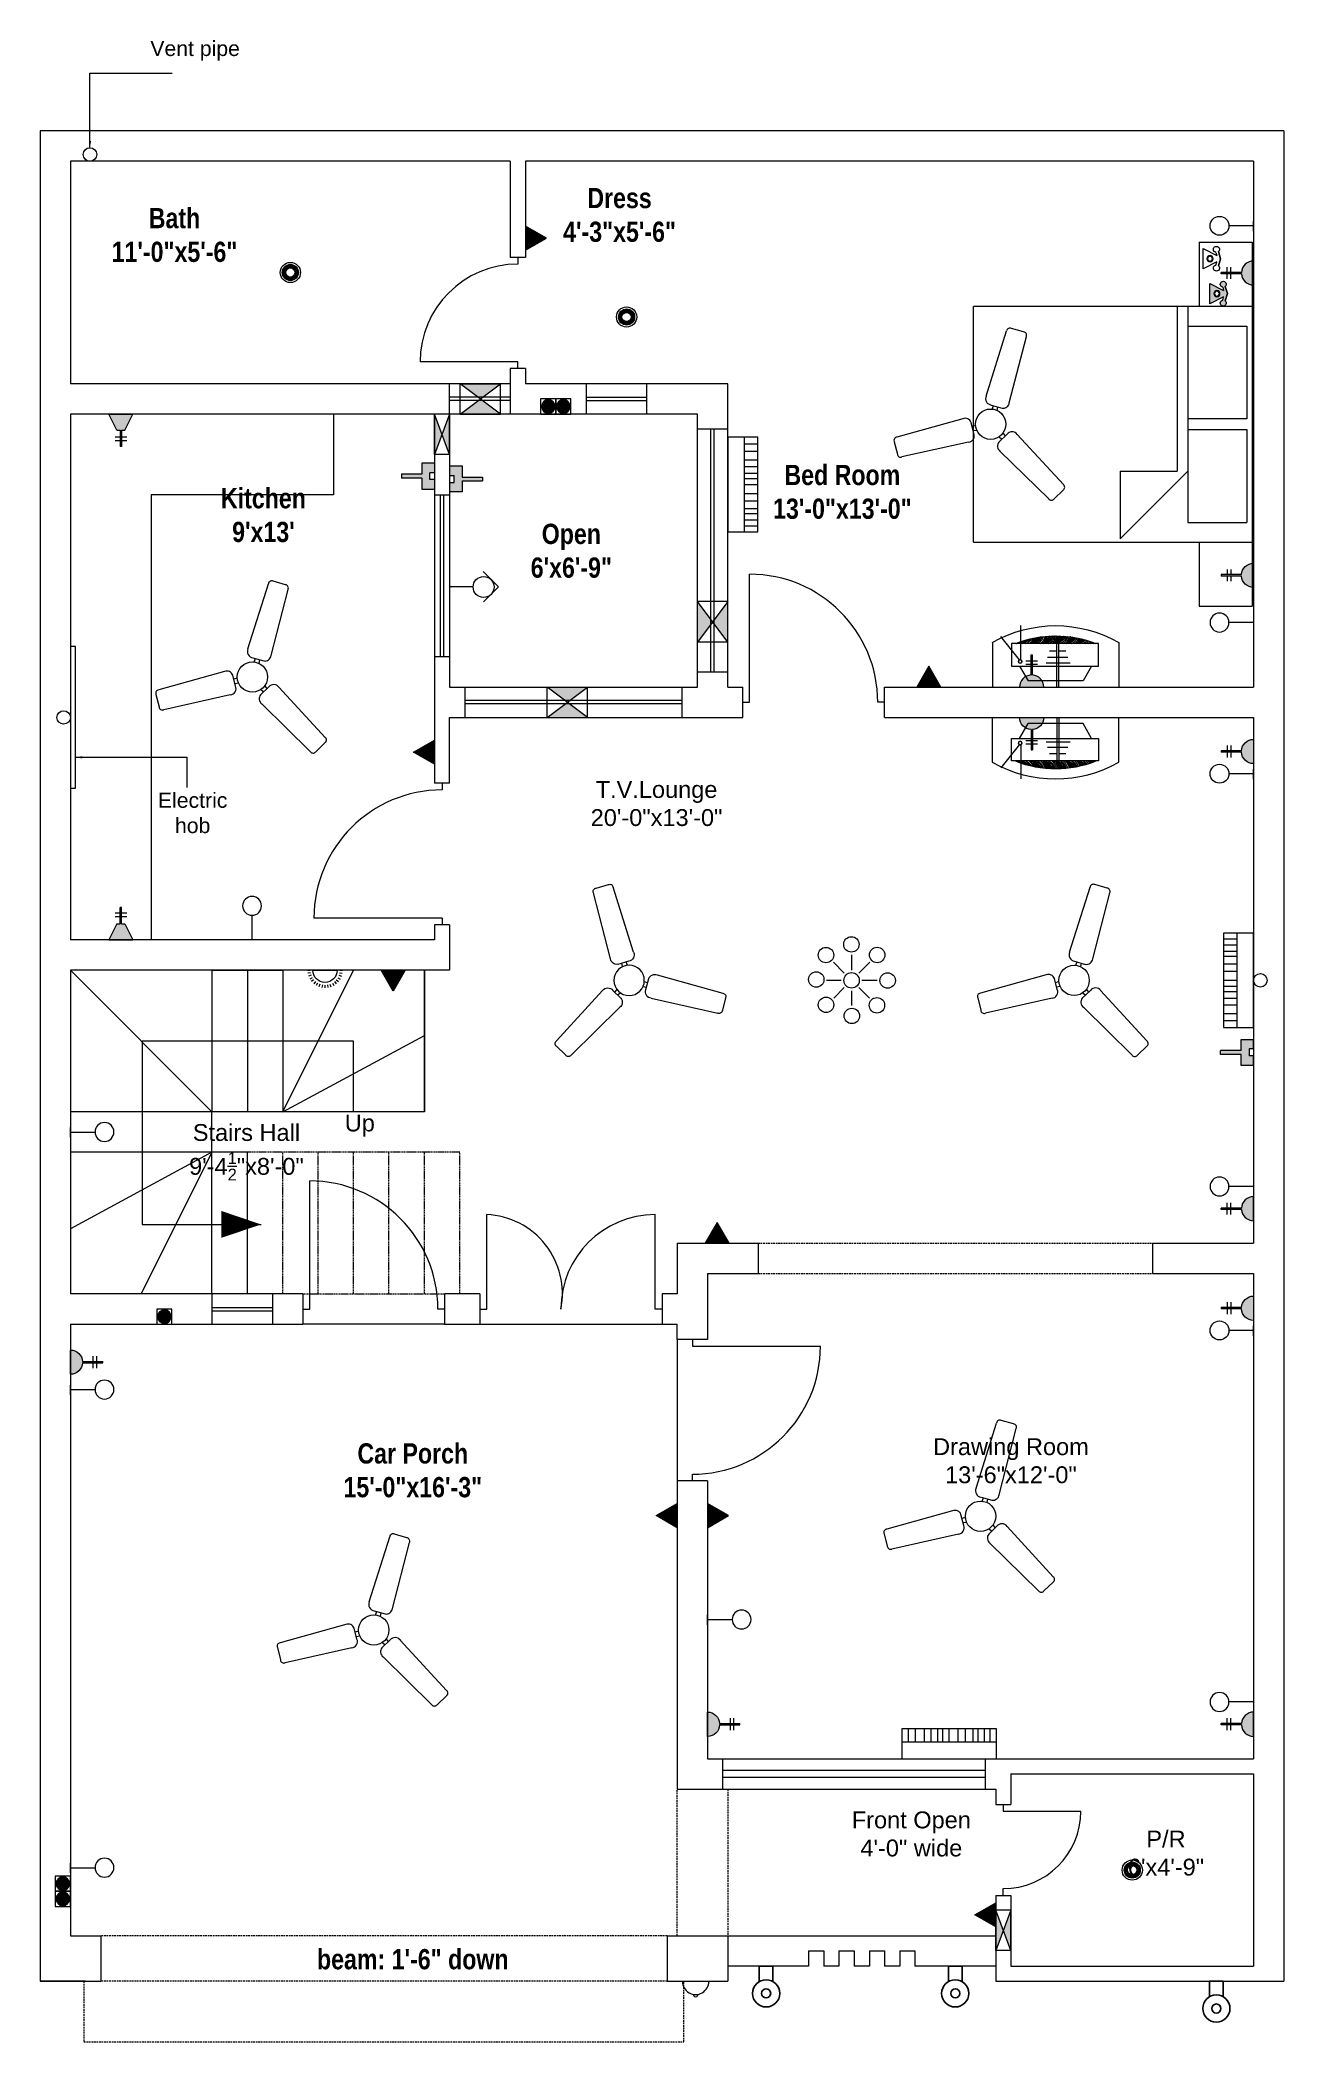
# Model space of a CAD drawing. Header units: inches. Extents: x 31 to 400, y 98 to 692.
import ezdxf

# ---------------------------------------------------------------- set-up
doc = ezdxf.new("R2010")
doc.units = ezdxf.units.IN
doc.header["$MEASUREMENT"] = 0
doc.linetypes.add('DASHED', pattern=[0.75, 0.5, -0.25])
doc.linetypes.add('HIDDEN', pattern=[0.25, 0.125, -0.125])
doc.layers.add('dim', color=5, linetype='Continuous')
for name, color, linetype, lineweight in [('Dime', 5, 'Continuous', 15), ('ELEC', 12, 'Continuous', 15), ('FURN', 144, 'Continuous', 18), ('line', 7, 'Continuous', 13), ('LINE WORK', 7, 'Continuous', 5)]:
    doc.layers.add(name, color=color, linetype=linetype, lineweight=lineweight)
doc.styles.add('DETAIL', font='arial.ttf', dxfattribs={"height": 4.5})
doc.styles.get("Standard").update_dxf_attribs({"font": 'arial.ttf'})
doc.styles.add('TECH', font='techb___.ttf', dxfattribs={"height": 2.5})
doc.dimstyles.new('DETAIL', dxfattribs={"dimtxt": 4, "dimasz": 2, "dimexe": 1, "dimexo": 5, "dimgap": 0.5, "dimtad": 0, "dimzin": 3, "dimlunit": 4, "dimtxsty": 'DETAIL', "dimblk": 'ARCHTICK', "dimcen": 0.25, "dimdle": 1, "dimclrd": 256, "dimclre": 256, "dimclrt": 256, "dimadec": 1, "dimazin": 0, "dimtfac": 0.66, "dimtmove": 1, "dimatfit": 3, "dimfxl": 1, "dimtolj": 1, "dimlwd": -1, "dimlwe": -1, "dimarcsym": 0})

# ---------------------------------------------------------------- blocks, each defined once
blk = doc.blocks.new('A$C02E93A12')
at = {"layer": 'dim'}
h = blk.add_hatch(color=256, dxfattribs=at)
h.set_gradient(color1=(0, 0, 255), one_color=1, tint=1, name='SPHERICAL')
h.paths.add_polyline_path([(12, 9), (0, 9), (5.33, 5), (6.67, 5)])
h.paths.add_polyline_path([(6.67, 4), (5.33, 4), (0, 0), (12, 0)])
at = {"layer": 'line'}
for p, q in [((0, 9), (0, 0)), ((0, 9), (12, 0)), ((12, 9), (0, 0)), ((12, 9), (0, 9)), ((12, 9), (12, 0)), ((12, 0), (0, 0)), ((12, 0), (0, 0))]:
    blk.add_line(p, q, dxfattribs=at)
blk = doc.blocks.new('A$C30E77919')
at = {"layer": 'dim'}
h = blk.add_hatch(color=256, dxfattribs=at)
h.set_gradient(color1=(0, 0, 255), one_color=1, tint=1, name='SPHERICAL')
h.paths.add_polyline_path([(0, 4.5), (6, 2.25), (12, 4.5)])
h.paths.add_polyline_path([(12, 0), (6, 2.25), (0, 0)])
at = {"layer": 'line'}
for p, q in [((0, 4.5), (12, 4.5)), ((0, 0), (0, 4.5)), ((12, 0), (0, 4.5)), ((0, 0), (12, 4.5)), ((0, 4.5), (12, 4.5)), ((12, 0), (12, 4.5)), ((0, 0), (12, 0))]:
    blk.add_line(p, q, dxfattribs=at)
blk = doc.blocks.new('A$C44504939')
at = {"layer": 'line'}
h = blk.add_hatch(color=256, dxfattribs=at)
h.set_gradient(color1=(0, 0, 255), one_color=1, tint=1, name='SPHERICAL')
h.paths.add_polyline_path([(4.25, 2.25, 1), (0.25, 2.25, 1)])
for p, q in [((0, 4.5), (4.5, 4.5)), ((0, 0), (0, 4.5)), ((4.5, 4.5), (4.5, 0)), ((4.5, 0), (0, 0))]:
    blk.add_line(p, q, dxfattribs=at)
blk.add_circle((2.25, 2.25), 2, dxfattribs=at)
blk = doc.blocks.new('A$C0AE73BA4')
at = {"layer": 'FURN', "linetype": 'Continuous'}
for p, q in [((0, 84.24), (110.05, 84.24)), ((0, 68.16), (0, 84.24)), ((19.41, 84.24), (19.41, 0)), ((25.35, 82.62), (53.43, 82.62)), ((25.35, 64.8), (25.35, 82.62)), ((53.43, 82.62), (53.43, 64.8)), ((56.67, 82.62), (84.75, 82.62)), ((56.67, 64.8), (56.67, 82.62)), ((84.75, 64.8), (84.75, 82.62)), ((90.69, 0), (90.69, 84.24)), ((110.05, 68.16), (110.05, 84.24)), ((0, 68.16), (19.41, 68.16)), ((90.69, 68.16), (110.05, 68.16)), ((19.41, 64.8), (84.75, 64.8)), ((19.41, 61.56), (69.19, 61.56)), ((89.71, 44.28), (69.19, 64.8)), ((69.19, 44.28), (69.19, 61.56)), ((69.19, 44.28), (89.71, 44.28)), ((90.69, 0), (19.41, 0))]:
    blk.add_line(p, q, dxfattribs=at)
blk = doc.blocks.new('A$C08802F8F')
at = {"layer": 'ELEC'}
blk.add_hatch(color=256, dxfattribs=at).paths.add_polyline_path([(7.2, 0, 0.398025), (3.8, 3.59), (3.8, 9.6), (3.4, 9.6), (3.4, 3.59, 0.398025), (0, 0)])
for p, q in [((1.85, 7.84), (3.4, 7.84)), ((1.85, 6.79), (3.4, 6.79)), ((3.4, 3.59), (3.4, 9.6)), ((3.4, 9.6), (3.8, 9.6)), ((3.8, 3.59), (3.8, 9.6)), ((3.8, 7.84), (5.36, 7.84)), ((3.8, 6.79), (5.36, 6.79)), ((0, 0), (7.2, 0)), ((5.4, 0), (7.2, 0))]:
    blk.add_line(p, q, dxfattribs=at)
for start, end in [(93.18474, 180), (0, 86.81526)]:
    blk.add_arc((3.6, 0), 3.6, start, end, dxfattribs=at)
blk = doc.blocks.new('A$C35370134')
at = {"layer": 'ELEC'}
h = blk.add_hatch(color=256, dxfattribs=at)
h.paths.add_polyline_path([(4.63, 4.07), (5.56, 3.81, 4.244576), (5.78, 4.58), (3.87, 5.13), (3.87, 2.98, -0.351741), (4.58, 2.09, -0.351741), (3.87, 1.2), (3.87, 0), (6.67, 0)])
h.paths.add_polyline_path([(3.87, 1.2, -0.479573), (2.76, 2.09, -0.479573), (3.87, 2.98), (3.87, 5.13), (3.67, 5.18), (1.56, 4.58, 4.244576), (1.78, 3.81), (2.71, 4.07), (0.67, 0), (3.87, 0)])
for p, q in [((2.71, 4.07), (0.67, 0)), ((0.67, 0), (6.67, 0)), ((1.56, 4.58), (3.67, 5.18)), ((3.67, 5.18), (1.56, 4.58)), ((1.78, 3.81), (2.71, 4.07)), ((5.78, 4.58), (3.67, 5.18)), ((3.67, 5.18), (5.78, 4.58)), ((6.67, 0), (4.63, 4.07)), ((5.56, 3.81), (4.63, 4.07))]:
    blk.add_line(p, q, dxfattribs=at)
for radius in [0.909, 0.719]:
    blk.add_circle((3.67, 2.09), radius, dxfattribs=at)
for centre, start, end in [((0.89, 3.97), 42.46178, 349.43441), ((6.44, 3.97), 190.56559, 137.53822)]:
    blk.add_arc(centre, 0.896, start, end, dxfattribs=at)
blk.add_point((3.67, 5.18), dxfattribs=at)
blk.add_point((3.67, 5.18), dxfattribs=at)
blk.add_point((3.67, 5.18), dxfattribs=at)
blk.add_point((3.67, 5.18), dxfattribs=at)
blk.add_point((3.67, 5.18), dxfattribs=at)
blk.add_point((3.67, 5.18), dxfattribs=at)
blk = doc.blocks.new('A$C3AA82205')
at = {"layer": 'ELEC'}
for p, q in [((2.71, 4.07), (0.67, 0)), ((0.67, 0), (6.67, 0)), ((1.56, 4.58), (3.67, 5.18)), ((3.67, 5.18), (1.56, 4.58)), ((1.78, 3.81), (2.71, 4.07)), ((5.78, 4.58), (3.67, 5.18)), ((3.67, 5.18), (5.78, 4.58)), ((5.56, 3.81), (4.63, 4.07)), ((6.67, 0), (4.63, 4.07))]:
    blk.add_line(p, q, dxfattribs=at)
for radius in [0.909, 0.719]:
    blk.add_circle((3.67, 2.09), radius, dxfattribs=at)
for centre, start, end in [((0.89, 3.97), 42.46178, 349.43441), ((6.44, 3.97), 190.56559, 137.53822)]:
    blk.add_arc(centre, 0.896, start, end, dxfattribs=at)
blk.add_point((3.67, 5.18), dxfattribs=at)
blk.add_point((3.67, 5.18), dxfattribs=at)
blk.add_point((3.67, 5.18), dxfattribs=at)
blk.add_point((3.67, 5.18), dxfattribs=at)
blk.add_point((3.67, 5.18), dxfattribs=at)
blk.add_point((3.67, 5.18), dxfattribs=at)
blk = doc.blocks.new('A$C037E4567')
at = {"layer": 'ELEC'}
for p, q in [((0, 4.38), (0, 1.44)), ((0, 2.82), (7.35, 2.82))]:
    blk.add_line(p, q, dxfattribs=at)
blk.add_circle((10.11, 2.8), 2.8, dxfattribs=at)
blk = doc.blocks.new('FURNITUR-G129')
at = {"layer": 'FURN', "color": 123, "linetype": 'Continuous'}
for p, q in [((482.55, 4390.51), (481.8, 4389.01)), ((482.55, 4391.01), (482.04, 4390.75)), ((482.3, 4390.51), (482.05, 4390.26)), ((483.05, 4390.51), (482.05, 4388.51)), ((482.55, 4391.51), (482.23, 4391.35)), ((482.87, 4391.83), (482.55, 4391.51)), ((483.21, 4391.67), (482.55, 4391.01)), ((483.21, 4391.17), (482.55, 4390.51)), ((483.21, 4390.67), (483.05, 4390.51)), ((480.05, 4380.88), (482.3, 4382.01)), ((480.13, 4381.67), (481.8, 4382.51)), ((480.19, 4382.2), (481.3, 4382.76)), ((480.26, 4382.74), (480.8, 4383.01)), ((480.32, 4383.14), (480.55, 4383.26)), ((480.8, 4383.76), (480.38, 4383.54)), ((480.55, 4384.01), (480.4, 4383.71)), ((480.55, 4384.51), (480.52, 4384.45)), ((480.55, 4384.51), (480.8, 4384.76)), ((480.55, 4384.01), (481.05, 4384.51)), ((480.55, 4383.26), (481.55, 4384.26)), ((482.55, 4386.01), (480.63, 4385.05)), ((482.55, 4386.51), (480.73, 4385.6)), ((481.8, 4385.26), (480.8, 4384.76)), ((480.8, 4383.76), (481.05, 4384.01)), ((480.8, 4383.01), (481.8, 4384.01)), ((480.87, 4386.29), (482.3, 4387.01)), ((481.55, 4384.76), (481.05, 4384.51)), ((481.05, 4384.01), (481.3, 4384.51)), ((481.06, 4387.14), (481.8, 4387.51)), ((481.19, 4387.7), (481.3, 4387.76)), ((482.05, 4388.51), (481.3, 4387.76)), ((481.3, 4384.51), (481.55, 4384.76)), ((481.3, 4382.76), (482.05, 4383.51)), ((481.8, 4389.01), (481.43, 4388.64)), ((481.55, 4384.26), (482.05, 4385.26)), ((482.05, 4390.26), (481.66, 4389.48)), ((482.55, 4388.26), (481.8, 4387.51)), ((481.8, 4384.01), (482.55, 4385.51)), ((481.8, 4385.26), (482.05, 4385.26)), ((481.8, 4382.51), (482.55, 4383.26)), ((482.05, 4390.26), (481.89, 4390.26)), ((482.05, 4385.26), (482.3, 4385.51)), ((482.05, 4383.51), (483.05, 4385.51)), ((483.05, 4387.76), (482.3, 4387.01)), ((482.3, 4382.01), (483.05, 4382.76)), ((483.21, 4389.58), (482.55, 4388.26)), ((482.55, 4386.51), (483.21, 4387.17)), ((482.55, 4386.01), (483.21, 4386.67)), ((482.55, 4385.51), (483.21, 4386.17)), ((482.55, 4383.26), (483.21, 4384.58)), ((483.21, 4382.17), (482.55, 4381.51)), ((483.21, 4381.67), (482.55, 4381.01)), ((483.05, 4387.76), (483.21, 4388.08)), ((483.05, 4385.51), (483.21, 4385.67)), ((483.21, 4383.08), (483.05, 4382.76)), ((479.84, 4377.03), (481.3, 4377.76)), ((479.84, 4376.52), (481.8, 4377.51)), ((479.84, 4375.78), (482.3, 4377.01)), ((479.85, 4377.53), (480.8, 4378.01)), ((480.05, 4378.01), (479.86, 4377.82)), ((480.05, 4375.26), (479.86, 4375.06)), ((480.3, 4374.76), (479.9, 4373.95)), ((479.91, 4378.97), (480.3, 4379.76)), ((479.96, 4372.92), (480.05, 4373.01)), ((479.99, 4380.2), (480.05, 4380.26)), ((479.99, 4372.6), (480.8, 4373.01)), ((482.55, 4381.51), (480.05, 4380.26)), ((480.05, 4378.51), (480.55, 4379.51)), ((480.05, 4378.51), (480.05, 4378.01)), ((480.05, 4378.01), (480.55, 4378.26)), ((482.55, 4376.51), (480.05, 4375.26)), ((480.55, 4374.51), (480.05, 4373.51)), ((480.05, 4373.51), (480.05, 4373.01)), ((480.05, 4373.01), (480.55, 4373.26)), ((480.3, 4379.76), (480.55, 4380.01)), ((480.3, 4378.51), (480.55, 4379.01)), ((480.8, 4378.76), (480.3, 4378.51)), ((480.55, 4375.01), (480.3, 4374.76)), ((480.55, 4374.01), (480.3, 4373.51)), ((480.8, 4373.76), (480.3, 4373.51)), ((482.55, 4381.01), (480.55, 4380.01)), ((480.8, 4379.76), (480.55, 4379.51)), ((481.05, 4379.51), (480.55, 4379.01)), ((481.55, 4379.26), (480.55, 4378.26)), ((482.55, 4376.01), (480.55, 4375.01)), ((480.55, 4374.51), (480.8, 4374.76)), ((480.55, 4374.01), (481.05, 4374.51)), ((480.55, 4373.26), (481.55, 4374.26)), ((481.8, 4380.26), (480.8, 4379.76)), ((481.05, 4379.01), (480.8, 4378.76)), ((481.8, 4379.01), (480.8, 4378.01)), ((481.8, 4375.26), (480.8, 4374.76)), ((480.8, 4373.76), (481.05, 4374.01)), ((480.8, 4373.01), (481.8, 4374.01)), ((481.55, 4379.76), (481.05, 4379.51)), ((481.3, 4379.51), (481.05, 4379.01)), ((481.55, 4374.76), (481.05, 4374.51)), ((481.05, 4374.01), (481.3, 4374.51)), ((481.55, 4379.76), (481.3, 4379.51)), ((482.05, 4378.51), (481.3, 4377.76)), ((481.3, 4374.51), (481.55, 4374.76)), ((481.3, 4372.76), (482.05, 4373.51)), ((482.05, 4380.26), (481.55, 4379.26)), ((481.55, 4374.26), (482.05, 4375.26)), ((482.55, 4380.51), (481.8, 4379.01)), ((482.05, 4380.26), (481.8, 4380.26)), ((482.55, 4378.26), (481.8, 4377.51)), ((481.8, 4374.01), (482.55, 4375.51)), ((481.8, 4375.26), (482.05, 4375.26)), ((481.8, 4372.51), (482.55, 4373.26)), ((482.3, 4380.51), (482.05, 4380.26)), ((483.05, 4380.51), (482.05, 4378.51)), ((482.05, 4375.26), (482.3, 4375.51)), ((482.05, 4373.51), (483.05, 4375.51)), ((483.05, 4377.76), (482.3, 4377.01)), ((483.21, 4381.17), (482.55, 4380.51)), ((483.21, 4379.58), (482.55, 4378.26)), ((482.55, 4376.51), (483.21, 4377.17)), ((482.55, 4376.01), (483.21, 4376.67)), ((482.55, 4375.51), (483.21, 4376.17)), ((482.55, 4373.26), (483.21, 4374.58)), ((483.21, 4380.67), (483.05, 4380.51)), ((483.05, 4377.76), (483.21, 4378.08)), ((483.05, 4375.51), (483.21, 4375.67)), ((483.21, 4373.08), (483.05, 4372.76)), ((480.03, 4372.12), (481.3, 4372.76)), ((480.07, 4371.64), (481.8, 4372.51)), ((480.15, 4370.93), (482.3, 4372.01)), ((482.55, 4371.51), (480.22, 4370.34)), ((480.3, 4369.76), (480.55, 4370.01)), ((480.3, 4369.75), (480.3, 4369.76)), ((480.38, 4369.17), (480.55, 4369.51)), ((480.44, 4368.78), (480.55, 4369.01)), ((480.8, 4368.76), (480.47, 4368.59)), ((480.53, 4368.25), (480.55, 4368.26)), ((482.55, 4371.01), (480.55, 4370.01)), ((480.8, 4369.76), (480.55, 4369.51)), ((481.05, 4369.51), (480.55, 4369.01)), ((481.55, 4369.26), (480.55, 4368.26)), ((480.59, 4367.9), (480.8, 4368.01)), ((480.67, 4367.44), (481.3, 4367.76)), ((480.76, 4366.99), (481.8, 4367.51)), ((481.8, 4370.26), (480.8, 4369.76)), ((481.05, 4369.01), (480.8, 4368.76)), ((481.8, 4369.01), (480.8, 4368.01)), ((480.9, 4366.31), (482.3, 4367.01)), ((482.55, 4366.51), (481.03, 4365.74)), ((481.55, 4369.76), (481.05, 4369.51)), ((481.3, 4369.51), (481.05, 4369.01)), ((482.55, 4366.01), (481.13, 4365.3)), ((481.8, 4365.26), (481.21, 4364.96)), ((481.55, 4364.76), (481.29, 4364.63)), ((481.55, 4369.76), (481.3, 4369.51)), ((482.05, 4368.51), (481.3, 4367.76)), ((481.32, 4364.53), (481.55, 4364.76)), ((481.42, 4364.13), (481.55, 4364.26)), ((482.05, 4370.26), (481.55, 4369.26)), ((481.55, 4364.26), (482.05, 4365.26)), ((482.55, 4370.51), (481.8, 4369.01)), ((482.05, 4370.26), (481.8, 4370.26)), ((482.55, 4368.26), (481.8, 4367.51)), ((481.8, 4364.01), (482.55, 4365.51)), ((481.8, 4365.26), (482.05, 4365.26)), ((482.3, 4370.51), (482.05, 4370.26)), ((483.05, 4370.51), (482.05, 4368.51)), ((482.05, 4365.26), (482.3, 4365.51)), ((482.05, 4363.51), (483.05, 4365.51)), ((482.3, 4372.01), (483.05, 4372.76)), ((483.05, 4367.76), (482.3, 4367.01)), ((483.21, 4372.17), (482.55, 4371.51)), ((483.21, 4371.67), (482.55, 4371.01)), ((483.21, 4371.17), (482.55, 4370.51)), ((483.21, 4369.58), (482.55, 4368.26)), ((482.55, 4366.51), (483.21, 4367.17)), ((482.55, 4366.01), (483.21, 4366.67)), ((482.55, 4365.51), (483.21, 4366.17)), ((482.55, 4363.26), (483.21, 4364.58)), ((483.21, 4370.67), (483.05, 4370.51)), ((483.05, 4367.76), (483.21, 4368.08)), ((483.05, 4365.51), (483.21, 4365.67)), ((481.53, 4363.73), (481.8, 4364.01)), ((481.69, 4363.15), (482.05, 4363.51)), ((481.86, 4362.57), (482.55, 4363.26)), ((482.07, 4361.89), (482.3, 4362.01)), ((482.55, 4361.51), (482.24, 4361.35)), ((482.3, 4362.01), (483.05, 4362.76)), ((482.55, 4361.01), (482.38, 4360.92)), ((482.55, 4360.51), (482.54, 4360.48)), ((483.21, 4362.17), (482.55, 4361.51)), ((483.21, 4361.67), (482.55, 4361.01)), ((483.21, 4361.17), (482.55, 4360.51)), ((483.05, 4360.51), (482.75, 4359.9)), ((483.21, 4359.58), (483.01, 4359.18)), ((483.21, 4363.08), (483.05, 4362.76)), ((483.21, 4360.67), (483.05, 4360.51))]:
    blk.add_line(p, q, dxfattribs=at)
blk = doc.blocks.new('FURNITUR-G130')
at = {"layer": 'FURN', "color": 123, "linetype": 'Continuous'}
for p, q in [((483.2, 4392.29), (482.43, 4391.9)), ((483.21, 4392.8), (482.62, 4392.51)), ((483.21, 4393.31), (482.86, 4393.14)), ((483.11, 4393.62), (483.02, 4393.58)), ((483.22, 4393.73), (483.11, 4393.62)), ((483.21, 4394.05), (483.21, 4394.05))]:
    blk.add_line(p, q, dxfattribs=at)
blk = doc.blocks.new('A$C011619DC')
at = {"layer": 'FURN', "linetype": 'Continuous'}
for p, q in [((0, 6.64), (0, 24.31)), ((50.01, 6.64), (50.01, 24.31)), ((10.75, 16), (14.14, 21.86)), ((35.87, 21.86), (14.14, 21.86)), ((39.26, 16), (35.87, 21.86)), ((10.69, 13.58), (3.39, 4.32)), ((11.28, 13.55), (11.31, 0))]:
    blk.add_line(p, q, dxfattribs=at)
blk.add_lwpolyline([(42.04, 16), (42.04, 7.09), (7.61, 7.09), (7.61, 16)], close=True, dxfattribs=at)
blk.add_lwpolyline([(11.69, 14.18, 1), (10.29, 14.18, 1)], format="xyb", close=True, dxfattribs=at)
blk.add_circle((10.99, 14.18), 0.697, dxfattribs=at)
for centre, radius, start, end in [((25, 50.38), 50.38, 240.242, 299.758), ((25.03, 47.32), 43.27, 248.40887, 291.59113)]:
    blk.add_arc(centre, radius, start, end, dxfattribs=at)
at = {"layer": 'FURN', "xscale": 0.900000000000091, "yscale": 0.900000000000091, "zscale": 0.900000000000091, "rotation": 90}
for name in ['FURNITUR-G130', 'FURNITUR-G129']:
    blk.add_blockref(name, (3963.76, -427.8), dxfattribs=at)
blk = doc.blocks.new('A$C31082C2F')
at = {"layer": 'ELEC'}
for p, q in [((5.29, 5.21), (5.29, 0)), ((6.46, 4.86), (6.46, 0.51)), ((7.84, 4.43), (7.84, 2.87)), ((0, 2.87), (9.6, 2.87)), ((0, 2.87), (0, 2.47)), ((0, 2.47), (9.6, 2.47)), ((7.84, 2.47), (7.84, 0.91)), ((9.6, 2.87), (9.6, 2.47))]:
    blk.add_line(p, q, dxfattribs=at)
blk = doc.blocks.new('A$C36395395')
at = {"layer": 'ELEC'}
blk.add_hatch(color=256, dxfattribs=at).paths.add_polyline_path([(6.19, 3.58), (0, 7.15), (0, 0)])
blk.add_lwpolyline([(6.19, 3.58), (0, 7.15), (0, 0)], close=True, dxfattribs=at)
blk = doc.blocks.new('A$C56B65D02')
at = {"layer": 'ELEC'}
for p, q in [((0, 6.37), (20.03, 6.37)), ((0, 0), (0, 6.37)), ((1.3, 3.56), (1.3, 6.37)), ((2.53, 3.56), (2.53, 6.37)), ((3.87, 3.56), (3.87, 6.37)), ((4.96, 3.56), (4.96, 6.37)), ((6.57, 3.56), (6.57, 6.37)), ((8.14, 3.56), (8.14, 6.37)), ((10.02, 3.56), (10.02, 6.37)), ((11.33, 3.56), (11.33, 6.37)), ((12.45, 3.56), (12.45, 6.37)), ((13.86, 3.56), (13.86, 6.37)), ((15.26, 3.56), (15.26, 6.37)), ((17.12, 3.56), (17.12, 6.37)), ((18.63, 3.56), (18.63, 6.37)), ((20.03, 6.37), (20.03, 0)), ((0, 3.56), (20.03, 3.56)), ((20.03, 0), (0, 0))]:
    blk.add_line(p, q, dxfattribs=at)
blk = doc.blocks.new('A$C6519465C')
at = {"layer": 'ELEC'}
blk.add_hatch(color=256, dxfattribs=at).paths.add_polyline_path([(3.74, 3.32), (9.78, 3.32), (9.78, 4.5), (3.74, 4.5), (3.74, 7.74), (0, 7.74), (0, 4.92), (1.36, 4.92), (1.36, 2.89), (0, 2.89), (0, 0), (3.74, 0)])
for p, q in [((0, 4.92), (0, 7.74)), ((3.74, 7.74), (0, 7.74)), ((3.74, 4.5), (3.74, 7.74)), ((0, 4.92), (1.36, 4.92)), ((0, 0), (0, 2.89)), ((0, 2.89), (1.36, 2.89)), ((1.36, 4.92), (1.36, 2.89)), ((3.74, 4.5), (9.78, 4.5)), ((3.74, 3.32), (9.78, 3.32)), ((3.74, 0), (3.74, 3.32)), ((9.78, 3.32), (9.78, 4.5)), ((0, 0), (3.74, 0))]:
    blk.add_line(p, q, dxfattribs=at)
blk = doc.blocks.new('A$C28FD4BD4')
at = {"layer": 'ELEC'}
blk.add_hatch(color=256, dxfattribs=at).paths.add_polyline_path([(4.8, 2.4), (4.8, 3.43), (9.65, 3.43), (9.65, 3.83), (4.8, 3.83), (4.8, 4.8), (0, 7.2), (0, 0)])
for p, q in [((0, 0), (0, 7.2)), ((4.8, 4.8), (0, 7.2)), ((4.8, 2.4), (0, 0)), ((4.8, 3.83), (4.8, 4.8)), ((4.8, 3.83), (9.65, 3.83)), ((4.8, 3.43), (9.65, 3.43)), ((4.8, 2.4), (4.8, 3.43)), ((6.84, 5.38), (6.84, 3.83)), ((6.84, 3.43), (6.84, 1.87)), ((7.89, 5.38), (7.89, 3.83)), ((7.89, 3.43), (7.89, 1.87)), ((9.65, 3.83), (9.65, 3.43))]:
    blk.add_line(p, q, dxfattribs=at)
blk = doc.blocks.new('_ArchTick')
at = {"color": 0, "linetype": 'ByBlock', "const_width": 0.15}
blk.add_lwpolyline([(-0.5, -0.5), (0.5, 0.5)], dxfattribs=at)
blk = doc.blocks.new('A$C5A672AD8')
at = {"layer": 'ELEC'}
for p, q in [((0, 6), (0, 3.06)), ((14.51, 4.42), (9.95, 8.98)), ((6.97, 4.44), (0, 4.44)), ((14.51, 4.42), (10.09, 0))]:
    blk.add_line(p, q, dxfattribs=at)
blk.add_circle((10.08, 4.42), 3.11, dxfattribs=at)
blk = doc.blocks.new('A$C32871133')
at = {"layer": 'ELEC'}
for p, q in [((9.86, 31.12), (0.19, 48.91)), ((3.9, 52.34), (0.63, 50.45)), ((16.03, 34.68), (5.46, 51.95)), ((12.78, 30.32), (15.69, 32)), ((13.88, 29.74), (13.44, 30.7)), ((15.21, 30.51), (14.6, 31.37)), ((24.42, 29.84), (44.66, 29.32)), ((21.22, 27.04), (22.27, 26.94)), ((21.22, 25.51), (22.27, 25.6)), ((22.27, 27.71), (22.27, 24.34)), ((45.78, 24.38), (45.78, 28.16)), ((9.86, 21.43), (0.19, 3.64)), ((16.03, 17.87), (5.46, 0.6)), ((15.26, 20.79), (12.35, 22.48)), ((13.88, 22.8), (13.44, 21.85)), ((15.21, 22.04), (14.6, 21.18)), ((24.42, 22.71), (44.66, 23.23)), ((0.63, 2.09), (3.9, 0.2))]:
    blk.add_line(p, q, dxfattribs=at)
blk.add_circle((16.77, 26.27), 4.5, dxfattribs=at)
for centre, radius, start, end in [((0.98, 49.52), 0.996, 110.46242, 217.95529), ((4.54, 51.58), 0.996, 22.04471, 129.53758), ((11.62, 31.83), 1.9, 201.96285, 307.52288), ((14.54, 33.51), 1.9, 307.52288, 38.03715), ((24.15, 27.96), 1.9, 81.96285, 187.52288), ((24.15, 24.59), 1.9, 187.52288, 278.03715), ((44.8, 28.33), 0.996, 350.46242, 97.95529), ((44.8, 24.22), 0.996, 262.04471, 9.53758), ((11.62, 20.72), 1.9, 67.52288, 158.03715), ((14.54, 19.04), 1.9, 321.96285, 67.52288), ((0.98, 3.03), 0.996, 142.04471, 249.53758), ((4.54, 0.97), 0.996, 230.46242, 337.95529)]:
    blk.add_arc(centre, radius, start, end, dxfattribs=at)
blk = doc.blocks.new('sdfsdf')
at = {"layer": 'ELEC'}
for radius in [3, 2.38, 2.13, 1.88, 1.63, 1.38]:
    blk.add_circle((0, 0), radius, dxfattribs=at)
blk = doc.blocks.new('A$C585A41C1')
at = {"layer": 'ELEC'}
for p, q in [((3.52, 8.67), (5.05, 7.14)), ((6.08, 9.73), (6.08, 7.57)), ((8.65, 8.68), (7.11, 7.14)), ((4.62, 6.11), (2.55, 6.11)), ((9.71, 6.11), (7.54, 6.11)), ((5.05, 5.08), (3.58, 3.61)), ((6.08, 4.65), (6.08, 2.55)), ((7.11, 5.08), (8.6, 3.59))]:
    blk.add_line(p, q, dxfattribs=at)
for centre in [(6.05, 11.19), (2.46, 9.68), (9.69, 9.7), (1.09, 6.23), (6.08, 6.11), (6.08, 6.11), (11.17, 6.09), (2.47, 2.66), (9.66, 2.59), (6.12, 1.09)]:
    blk.add_circle(centre, 1.09, dxfattribs=at)
blk = doc.blocks.new('A$C3D762859')
at = {"layer": 'ELEC'}
blk.add_line((0, 0), (0, 7.81), dxfattribs=at)
for centre, radius, start, end in [((0, 3.91), 3.91, 270, 90), ((3.91, 3.91), 0.717, 264.73238, 95.26762)]:
    blk.add_arc(centre, radius, start, end, dxfattribs=at)
blk = doc.blocks.new('A$C28337F41')
at = {"layer": 'ELEC'}
for p, q in [((0.87, 0.76), (0.08, 0.9)), ((0.87, 0.76), (0.08, 0.9)), ((1.07, 1.5), (0.31, 1.78)), ((1.07, 1.5), (0.31, 1.78)), ((1.39, 2.2), (0.7, 2.6)), ((1.39, 2.2), (0.7, 2.6)), ((1.83, 2.83), (1.22, 3.34)), ((1.83, 2.83), (1.22, 3.34)), ((2.37, 3.37), (1.86, 3.98)), ((2.37, 3.37), (1.86, 3.98)), ((3, 3.81), (2.6, 4.5)), ((3, 3.81), (2.6, 4.5)), ((3.7, 4.13), (3.42, 4.89)), ((3.7, 4.13), (3.42, 4.89)), ((4.44, 4.33), (4.3, 5.12)), ((4.44, 4.33), (4.3, 5.12)), ((5.2, 4.4), (5.2, 5.2)), ((5.2, 4.4), (5.2, 5.2)), ((5.2, 4.4), (5.2, 5.2)), ((5.2, 4.4), (5.2, 5.2)), ((5.96, 4.33), (6.1, 5.12)), ((5.96, 4.33), (6.1, 5.12)), ((6.7, 4.13), (6.98, 4.89)), ((6.7, 4.13), (6.98, 4.89)), ((7.4, 3.81), (7.8, 4.5)), ((7.4, 3.81), (7.8, 4.5)), ((8.03, 3.37), (8.54, 3.98)), ((8.03, 3.37), (8.54, 3.98)), ((8.57, 2.83), (9.18, 3.34)), ((8.57, 2.83), (9.18, 3.34)), ((9.01, 2.2), (9.7, 2.6)), ((9.01, 2.2), (9.7, 2.6)), ((9.33, 1.5), (10.09, 1.78)), ((9.33, 1.5), (10.09, 1.78)), ((9.53, 0.76), (10.32, 0.9)), ((9.53, 0.76), (10.32, 0.9)), ((0.8, 0), (0, 0)), ((0, 0), (0.8, 0)), ((1.6, 0), (8.8, 0)), ((5.2, 0), (1.6, 0)), ((7, 0), (8.8, 0)), ((9.6, 0), (10.4, 0))]:
    blk.add_line(p, q, dxfattribs=at)
blk.add_arc((5.2, 0), 3.6, 0, 180, dxfattribs=at)
blk = doc.blocks.new('A$C2F6E10D4')
at = {"color": 1}
for p, q in [((0.75, 4.5), (0.75, 2.8)), ((2.25, 4.5), (0.75, 4.5)), ((2.25, 4.5), (2.25, 2.8))]:
    blk.add_line(p, q, dxfattribs=at)
for radius in [1.5, 0.5]:
    blk.add_circle((1.5, 1.5), radius, dxfattribs=at)

msp = doc.modelspace()

# ---------------------------------------------------------------- linework, layer by layer
at = {"layer": 'line'}
for p, q in [((30.63, 664.6), (30.63, 115.66)), ((399.63, 664.6), (30.63, 664.6)), ((399.63, 664.6), (399.63, 115.66)), ((39.63, 655.6), (39.63, 589.6)), ((170.13, 655.6), (39.63, 655.6)), ((170.13, 655.6), (170.13, 627.1)), ((174.63, 655.6), (174.63, 627.1)), ((390.63, 655.6), (174.63, 655.6)), ((390.63, 655.6), (390.63, 499.6)), ((172.38, 627.1), (172.38, 625.1)), ((172.38, 596.1), (143.38, 596.1)), ((170.13, 594.1), (170.13, 589.6)), ((174.63, 594.1), (170.13, 594.1)), ((172.38, 594.1), (172.38, 596.1)), ((174.63, 594.1), (174.63, 589.6)), ((170.13, 589.6), (39.63, 589.6)), ((152.13, 580.6), (152.13, 589.6)), ((170.13, 589.6), (170.13, 580.6)), ((234.63, 589.6), (174.63, 589.6)), ((192.63, 589.6), (192.63, 580.6)), ((210.63, 580.6), (210.63, 589.6)), ((234.63, 499.6), (234.63, 589.6)), ((170.13, 585.6), (152.13, 585.6)), ((170.13, 584.6), (152.13, 584.6)), ((192.63, 585.6), (210.63, 585.6)), ((192.63, 584.6), (210.63, 584.6)), ((39.63, 580.6), (39.63, 424.6)), ((147.63, 580.6), (39.63, 580.6)), ((147.63, 580.6), (147.63, 471.1)), ((152.13, 580.6), (152.13, 499.6)), ((225.63, 580.6), (152.13, 580.6)), ((225.63, 499.6), (225.63, 580.6)), ((225.85, 576.1), (225.63, 576.1)), ((234.63, 576.1), (225.63, 576.1)), ((229.63, 504.1), (229.63, 576.1)), ((230.63, 504.1), (230.63, 576.1)), ((147.63, 556.6), (152.13, 556.6)), ((149.38, 508.6), (149.38, 556.6)), ((150.38, 508.6), (150.38, 556.6)), ((241.13, 495.1), (241.13, 533.1)), ((152.13, 508.6), (147.63, 508.6)), ((152.13, 499.6), (225.63, 499.6)), ((156.63, 499.6), (156.63, 490.6)), ((221.13, 490.6), (221.13, 499.6)), ((225.63, 504.1), (234.63, 504.1)), ((234.63, 499.6), (239.13, 499.6)), ((239.13, 490.6), (239.13, 499.6)), ((281.13, 499.6), (390.63, 499.6)), ((281.13, 490.6), (281.13, 499.6)), ((221.13, 495.6), (156.63, 495.6)), ((221.13, 494.6), (156.63, 494.6)), ((239.13, 495.1), (241.13, 495.1)), ((281.13, 495.1), (279.13, 495.1)), ((152.13, 490.6), (239.13, 490.6)), ((152.13, 471.1), (152.13, 490.6)), ((281.13, 490.6), (390.63, 490.6)), ((390.63, 490.6), (390.63, 334.6)), ((152.13, 471.1), (147.63, 471.1)), ((149.88, 471.1), (149.88, 469.1)), ((152.13, 471.1), (152.13, 471.1)), ((149.88, 431.1), (111.88, 431.1)), ((147.63, 429.1), (147.63, 424.6)), ((152.13, 429.1), (147.63, 429.1)), ((152.13, 429.1), (147.63, 429.1)), ((149.88, 431.1), (149.88, 429.1)), ((152.13, 429.1), (152.13, 415.6)), ((147.63, 424.6), (39.63, 424.6)), ((39.63, 415.6), (39.63, 319.6)), ((152.13, 415.6), (39.63, 415.6)), ((81.63, 415.6), (102.63, 415.6)), ((399.63, 380.5), (399.63, 115.66)), ((39.63, 372.1), (39.63, 319.6)), ((110.63, 315.1), (110.63, 353.14)), ((163.13, 315.1), (163.13, 343.1)), ((213.13, 315.1), (213.13, 343.1)), ((219.63, 334.6), (243.63, 334.6)), ((219.63, 334.6), (219.63, 319.6)), ((228.63, 334.6), (228.63, 334.6)), ((243.63, 334.6), (243.63, 325.6)), ((360.63, 334.6), (390.63, 334.6)), ((360.63, 334.6), (360.63, 325.6)), ((228.63, 325.6), (243.63, 325.6)), ((228.63, 325.6), (228.63, 306.1)), ((228.63, 325.6), (228.63, 306.1)), ((360.63, 325.6), (390.63, 325.6)), ((390.63, 325.6), (390.63, 181.66)), ((108.63, 319.6), (39.63, 319.6)), ((81.62, 315.57), (99.62, 315.6)), ((81.63, 319.6), (81.63, 310.6)), ((99.63, 319.6), (99.63, 310.6)), ((108.63, 319.6), (108.63, 310.6)), ((108.63, 315.1), (110.63, 315.1)), ((150.63, 315.1), (148.63, 315.1)), ((150.63, 319.6), (150.63, 310.6)), ((161.13, 319.6), (150.63, 319.6)), ((161.13, 319.6), (161.13, 310.6)), ((161.13, 315.1), (163.13, 315.1)), ((215.13, 315.1), (213.13, 315.1)), ((215.13, 319.6), (215.13, 310.6)), ((39.63, 310.6), (108.63, 310.6)), ((39.63, 310.6), (39.63, 129.16)), ((81.63, 314.57), (99.63, 314.6)), ((150.63, 310.6), (161.13, 310.6)), ((215.13, 310.6), (219.63, 310.6)), ((219.63, 306.1), (219.63, 310.6)), ((228.63, 306.1), (219.63, 306.1)), ((224.13, 306.1), (224.13, 304.1)), ((224.13, 304.1), (262.13, 304.1)), ((219.63, 276.1), (219.63, 172.66)), ((228.63, 264.1), (219.63, 264.1)), ((224.13, 264.1), (224.13, 266.1)), ((228.63, 264.1), (228.63, 181.66)), ((228.63, 181.66), (390.63, 181.66)), ((233.1, 181.66), (233.1, 172.66)), ((310.99, 181.66), (310.99, 172.66)), ((219.63, 172.66), (314.13, 172.66)), ((310.99, 178.16), (233.1, 178.16)), ((310.99, 176.16), (233.1, 176.16)), ((314.13, 172.66), (314.13, 168.16)), ((318.63, 177.16), (390.63, 177.16)), ((318.63, 177.16), (318.63, 168.16)), ((390.63, 177.16), (390.63, 120.16)), ((314.13, 168.16), (318.63, 168.16)), ((316.38, 168.16), (316.38, 166.16)), ((316.38, 166.16), (339.38, 166.16)), ((316.38, 141.16), (316.38, 143.16)), ((314.13, 141.16), (314.13, 115.66)), ((314.13, 141.16), (318.63, 141.16)), ((318.63, 141.16), (318.63, 120.16)), ((39.63, 129.16), (48.63, 129.16)), ((48.63, 129.16), (48.63, 115.66)), ((216.63, 129.16), (234.63, 129.16)), ((216.63, 129.16), (216.63, 115.66)), ((234.63, 129.16), (234.63, 115.66)), ((234.63, 129.16), (234.63, 115.66)), ((318.63, 120.16), (390.63, 120.16)), ((30.63, 115.66), (44.13, 115.66)), ((44.13, 115.66), (30.63, 115.66)), ((30.63, 115.66), (48.63, 115.66)), ((216.63, 115.66), (234.63, 115.66)), ((314.13, 115.66), (399.63, 115.66))]:
    msp.add_line(p, q, dxfattribs=at)
at = {"layer": 'line', "color": 0}
for p, q in [((174.63, 627.1), (170.13, 627.1)), ((219.63, 319.6), (215.13, 319.6))]:
    msp.add_line(p, q, dxfattribs=at)
at = {"layer": 'line', "color": 8}
for p, q in [((117.63, 580.6), (117.63, 556.6)), ((63.63, 556.6), (63.63, 424.6)), ((117.63, 556.6), (63.63, 556.6)), ((81.63, 373.6), (39.63, 415.6)), ((81.63, 415.6), (81.63, 373.6)), ((92.13, 415.6), (92.13, 373.6)), ((102.63, 415.6), (102.63, 373.6)), ((102.63, 415.6), (102.63, 373.6)), ((102.63, 373.6), (123.63, 415.6)), ((144.63, 415.6), (144.63, 373.6)), ((144.63, 373.6), (144.63, 415.6)), ((144.63, 373.6), (144.63, 415.6)), ((123.63, 394.6), (60.96, 394.6)), ((60.96, 394.6), (60.96, 340.2)), ((102.63, 373.6), (144.63, 396.27)), ((123.63, 373.6), (123.63, 394.6)), ((144.63, 373.6), (39.63, 373.6)), ((81.63, 361.6), (81.63, 373.6)), ((92.13, 361.6), (39.63, 361.6)), ((81.63, 361.6), (39.63, 338.93)), ((81.63, 361.6), (60.63, 319.6)), ((81.63, 319.6), (81.63, 361.6)), ((92.13, 319.6), (92.13, 361.6)), ((60.96, 340.2), (96.19, 340.2)), ((150.63, 310.6), (108.63, 310.6)), ((161.13, 310.6), (215.13, 310.6)), ((219.63, 306.1), (219.63, 264.1)), ((234.63, 129.16), (314.13, 129.16)), ((258.63, 120.16), (234.63, 120.16)), ((258.63, 124.66), (258.63, 120.16)), ((258.63, 124.66), (263.13, 124.66)), ((263.13, 124.66), (263.13, 120.16)), ((267.63, 120.16), (263.13, 120.16)), ((267.63, 124.66), (267.63, 120.16)), ((267.63, 124.66), (272.13, 124.66)), ((272.13, 124.66), (272.13, 120.16)), ((276.63, 120.16), (272.13, 120.16)), ((276.63, 124.66), (276.63, 120.16)), ((276.63, 124.66), (281.13, 124.66)), ((281.13, 124.66), (281.13, 120.16)), ((285.63, 120.16), (281.13, 120.16)), ((285.63, 124.66), (285.63, 120.16)), ((285.63, 124.66), (290.13, 124.66)), ((290.13, 124.66), (290.13, 120.16)), ((314.13, 120.16), (290.13, 120.16))]:
    msp.add_line(p, q, dxfattribs=at)
at = {"layer": 'line', "color": 8, "linetype": 'HIDDEN'}
for p, q in [((155.13, 361.6), (92.13, 361.6)), ((102.63, 319.6), (102.63, 361.6)), ((113.13, 319.6), (113.13, 361.6)), ((123.63, 319.6), (123.63, 361.6)), ((134.13, 319.6), (134.13, 361.6)), ((144.63, 319.6), (144.63, 361.6)), ((155.13, 319.6), (155.13, 361.6)), ((108.58, 319.6), (150.58, 319.6))]:
    msp.add_line(p, q, dxfattribs=at)
at = {"layer": 'line', "linetype": 'DASHED'}
for p, q in [((243.63, 334.6), (360.63, 334.6)), ((243.63, 325.6), (360.63, 325.6)), ((219.63, 129.16), (219.63, 172.66)), ((234.63, 172.66), (234.63, 129.16)), ((216.63, 129.16), (48.63, 129.16)), ((43.63, 115.66), (43.63, 97.66)), ((216.63, 115.66), (48.63, 115.66)), ((221.63, 97.66), (221.63, 115.66)), ((43.63, 97.66), (221.63, 97.66))]:
    msp.add_line(p, q, dxfattribs=at)
at = {"layer": 'line', "color": 1}
msp.add_lwpolyline([(41.13, 511.6), (39.63, 511.6), (39.63, 469.6), (41.13, 469.6)], close=True, dxfattribs=at)
at = {"layer": 'line'}
msp.add_lwpolyline([(96.19, 340.2, 0, 8, 0), (84.39, 340.2, 8, 8, 0)], format="xyseb", dxfattribs=at)
at = {"layer": 'line', "color": 1}
for centre in [(45.43, 657.6), (37.63, 490.6), (392.63, 412.6)]:
    msp.add_circle(centre, 2, dxfattribs=at)
at = {"layer": 'line'}
for centre, radius, start, end in [((172.38, 596.1), 29, 90, 180), ((241.13, 495.1), 38, 0, 90), ((149.88, 431.1), 38, 90, 180), ((110.63, 315.1), 38, 0, 90), ((162.15, 319.69), 23.43, 348.69425, 87.6202), ((213.13, 315.1), 28, 90, 180), ((224.13, 304.1), 38, 270, 0), ((316.38, 166.16), 23, 270, 0)]:
    msp.add_arc(centre, radius, start, end, dxfattribs=at)
at = {"layer": 'LINE WORK'}
msp.add_line((183.63, 580.6), (183.63, 585.1), dxfattribs=at)
msp.add_line((183.63, 580.6), (183.63, 585.1), dxfattribs=at)

# ---------------------------------------------------------------- block references
at = {"color": 1}
for p, rotation in [((167.21, 589.6), 180), ((225.63, 524.98), 270), ((193.04, 499.6), 180)]:
    msp.add_blockref('A$C02E93A12', p, dxfattribs=dict(at, rotation=rotation))
at = {"yscale": 2.694723665757919, "zscale": 2.694723665759738}
for p, xscale in [((250.06, 108.04), -2.694723665757919), ((298.08, 108.04), 2.694723665757919), ((375.53, 103.54), 2.694723665757919)]:
    msp.add_blockref('A$C2F6E10D4', p, dxfattribs=dict(at, xscale=xscale))
at = {"layer": 'dim'}
for name, p, rotation in [('A$C32871133', (322.51, 607.16), 194.0553843941027), ('A$C30E77919', (152.13, 568.6), 90), ('A$C32871133', (103.51, 532.16), 194.0553843941026), ('A$C32871133', (347.26, 442.16), 194.0553843941026), ('A$C32871133', (319.51, 283.19), 194.0553843941027), ('A$C32871133', (139.51, 249.44), 194.0553843941026), ('A$C30E77919', (318.63, 124.81), 90)]:
    msp.add_blockref(name, p, dxfattribs=dict(at, rotation=rotation))
at = {"layer": 'dim', "xscale": -1, "rotation": 165.9446156058015}
msp.add_blockref('A$C32871133', (195.49, 442.16), dxfattribs=at)
at = {"layer": 'Dime', "xscale": -1, "rotation": 180}
for p in [(179.13, 585.1), (183.63, 585.1), (65.27, 315.1), (35.13, 146.87), (35.13, 142.37)]:
    msp.add_blockref('A$C44504939', p, dxfattribs=at)
at = {"layer": 'ELEC'}
for name, p in [('A$C36395395', (174.63, 629.2)), ('A$C5A672AD8', (152.13, 524.88)), ('A$C08802F8F', (321.19, 499.6)), ('A$C36395395', (228.63, 250.23))]:
    msp.add_blockref(name, p, dxfattribs=at)
for name, p, rotation in [('A$C037E4567', (390.63, 639.25), 180), ('A$C08802F8F', (390.63, 618.84), 90), ('A$C28FD4BD4', (51, 580.6), 270), ('A$C6519465C', (147.63, 566.07), 180), ('A$C36395395', (297.88, 499.6), 90), ('A$C037E4567', (390.63, 476.7), 180), ('A$C08802F8F', (390.63, 341.26), 90), ('A$C36395395', (235.07, 334.6), 90), ('A$C037E4567', (390.63, 311.55), 180), ('A$C08802F8F', (390.63, 188.33), 90), ('A$C3D762859', (221.19, 115.66), 270)]:
    msp.add_blockref(name, p, dxfattribs=dict(at, rotation=rotation))
at = {"layer": 'ELEC', "xscale": -1}
for name, p, rotation in [('A$C3AA82205', (375.61, 623.02), 270), ('A$C35370134', (377.65, 612.66), 270), ('A$C6519465C', (152.13, 565.25), 180), ('A$C08802F8F', (390.63, 536.36), 90), ('A$C08802F8F', (321.19, 490.6), 180), ('A$C08802F8F', (390.63, 484.1), 90), ('A$C28FD4BD4', (51, 424.6), 270), ('A$C037E4567', (90.72, 424.6), 270), ('A$C28337F41', (109.94, 415.6), 180), ('A$C36395395', (138.94, 415.6), 90), ('A$C037E4567', (39.63, 370.42), 180), ('A$C08802F8F', (390.63, 318.94), 90), ('A$C08802F8F', (39.63, 295.74), 270), ('A$C037E4567', (39.63, 294), 180), ('A$C037E4567', (228.63, 225.79), 180), ('A$C08802F8F', (228.63, 188.33), 270), ('A$C037E4567', (39.63, 152.18), 180)]:
    msp.add_blockref(name, p, dxfattribs=dict(at, rotation=rotation))
at = {"layer": 'ELEC'}
for name, p, xscale, yscale, zscale, rotation in [('A$C56B65D02', (234.63, 545.67), -1.399999999999977, 1.399999999999977, 1.399999999999999, 270), ('A$C31082C2F', (336.18, 499.6), 1.368900000001303, 1.368900000001303, 1.3689, 90), ('A$C31082C2F', (336.18, 490.6), -1.368900000001303, 1.368900000001303, 1.3689, 90), ('A$C56B65D02', (390.63, 426.63), -1.400000000001455, 1.400000000001455, 1.399999999999999, 90)]:
    msp.add_blockref(name, p, dxfattribs=dict(at, xscale=xscale, yscale=yscale, zscale=zscale, rotation=rotation))
at = {"layer": 'ELEC', "xscale": -1}
for name, p in [('A$C037E4567', (390.63, 515.95)), ('A$C36395395', (147.63, 476.7)), ('A$C6519465C', (390.63, 387.33)), ('A$C037E4567', (390.63, 348.66)), ('A$C36395395', (219.63, 250.23)), ('A$C037E4567', (390.63, 195.72)), ('A$C36395395', (314.13, 131.81))]:
    msp.add_blockref(name, p, dxfattribs=at)
at = {"layer": 'ELEC'}
for name, p, xscale, yscale, zscale in [('A$C585A41C1', (258.6, 399.77), 2.099999999998544, 2.100000000000363, 2.099999999999999), ('A$C56B65D02', (314.34, 181.66), -1.400000000001455, 1.400000000001455, 1.399999999999999)]:
    msp.add_blockref(name, p, dxfattribs=dict(at, xscale=xscale, yscale=yscale, zscale=zscale))
at = {"layer": 'FURN'}
for name, p, xscale, yscale, zscale, rotation in [('A$C0AE73BA4', (307.54, 631.6), 0.981411675842537, 0.981411675842537, 0.981411675842537, 270), ('A$C011619DC', (313.12, 517.83), -0.75, 0.75, 0.75, 180)]:
    msp.add_blockref(name, p, dxfattribs=dict(at, xscale=xscale, yscale=yscale, zscale=zscale, rotation=rotation))
at = {"layer": 'FURN', "xscale": 0.75, "yscale": 0.75, "zscale": 0.75}
msp.add_blockref('A$C011619DC', (313.12, 472.37), dxfattribs=at)
at = {"layer": 'line'}
for p in [(104.88, 622.6), (204.63, 609.4), (354.63, 148.66)]:
    msp.add_blockref('sdfsdf', p, dxfattribs=at)

# ---------------------------------------------------------------- texts
at = {"layer": 'line', "style": 'DETAIL'}
for s, insert, char_height, width, attachment_point in [('Vent pipe', (63.35, 691.32), 4.5, 26.1413, 1), ('Electric hob', (75.9, 468.29), 4.5, 8.3345, 2), ('Up', (121.02, 372.79), 5, 7.076, 1)]:
    msp.add_mtext(s, dxfattribs=dict(at, insert=insert, char_height=char_height, width=width, attachment_point=attachment_point))
at = {"layer": 'line', "char_height": 6, "attachment_point": 2, "style": 'TECH'}
for s, insert in [('Dress\\P4\'-3"x5\'-6"', (202.53, 647.7)), ('Bath\\P11\'-0"x5\'-6"', (70.51, 641.74)), ('Bed Room\\P13\'-0"x13\'-0"', (268.63, 565.54)), ("Kitchen\\P9'x13'", (96.89, 558.64)), ('Open\\P6\'x6\'-9"', (188.23, 548.06)), ('Car Porch\\P15\'-0"x16\'-3"', (141.2, 275.26)), ('beam: 1\'-6" down', (141.2, 125.22))]:
    msp.add_mtext(s, dxfattribs=dict(at, insert=insert))
at = {"layer": 'line', "char_height": 5, "attachment_point": 5}
for s, insert in [('T.V.Lounge\\P20\'-0"x13\'-0"', (213.51, 465.03)), ('\\A1;Stairs Hall\\P9\'-4{\\H0.7x;\\S1/2;}"x8\'-0"', (91.86, 361.6)), ('Drawing Room\\P13\'-6"x12\'-0"', (318.63, 270.07)), ('Front Open\\P4\'-0" wide', (289.09, 159.34)), ('P/R\\P6\'x4\'-9"', (364.63, 153.67))]:
    msp.add_mtext(s, dxfattribs=dict(at, insert=insert))

# ---------------------------------------------------------------- leaders
at = {"layer": 'line'}
for points in [[(45.43, 659.6), (45.43, 681.69), (69.79, 681.69)], [(41.13, 478.77), (74.13, 478.77), (74.13, 469.81)]]:
    msp.add_leader(points, dimstyle='DETAIL', override={"dimgap": 0.5, "dimtad": 0}, dxfattribs=at)

doc.saveas('drawing.dxf')
